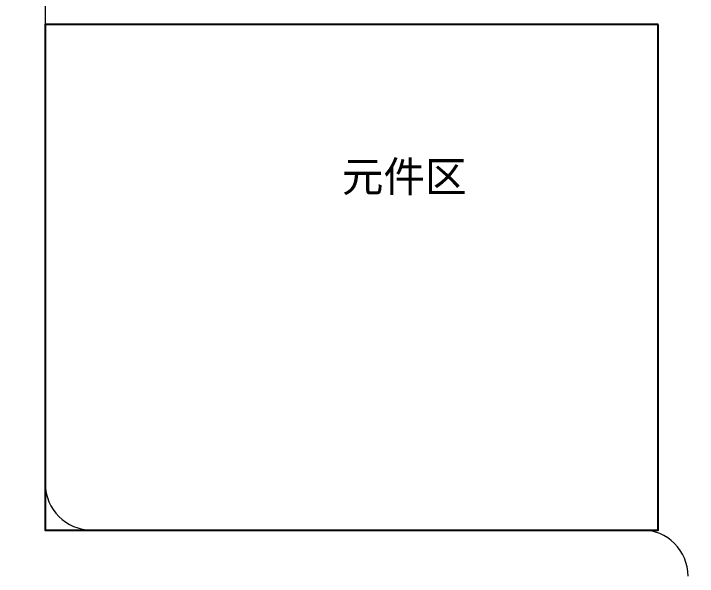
# Model space of a CAD drawing. Header units: millimetres. Extents: x 427 to 2444, y 137 to 817.
# Drawn here: x 1111.51 to 1126.28, y 278.83 to 290.98 of the extents above; entities that cross this region are included whole.
import ezdxf

# ---------------------------------------------------------------- set-up
doc = ezdxf.new("R2010")
doc.units = ezdxf.units.MM
doc.layers.add('FPC', color=190, linetype='Continuous')
doc.layers.add('LCD_FPC', color=22, linetype='Continuous')
doc.styles.get("Standard").update_dxf_attribs({"font": 'txt', "bigfont": 'gbcbig.shx'})
doc.styles.add('标注', font='romand.shx')
doc.dimstyles.new('ISO-25$0', dxfattribs={"dimtxt": 2, "dimasz": 2, "dimexe": 1, "dimexo": 0.3, "dimgap": 0.6, "dimtad": 0, "dimzin": 1, "dimdsep": 46, "dimtxsty": '标注', "dimcen": 0, "dimclrd": 3, "dimclre": 3, "dimclrt": 3, "dimadec": 0, "dimazin": 0, "dimtfac": 1, "dimtmove": 0, "dimatfit": 3, "dimfxl": 1, "dimtolj": 1, "dimarcsym": 0})

# ---------------------------------------------------------------- blocks, each defined once
blk = doc.blocks.new('*D218')
at = {"layer": 'Defpoints', "color": 0}
for p in [(1098.622, 299.449), (1099.346, 252.079), (1126.282, 252.079)]:
    blk.add_point(p, dxfattribs=at)
at = {"layer": 'LCD_FPC', "color": 3, "lineweight": -2}
for p, q in [((1098.922, 299.449), (1100.346, 299.449)), ((1099.346, 297.449), (1099.346, 284.056)), ((1099.346, 254.079), (1099.346, 267.473)), ((1125.982, 252.079), (1098.346, 252.079))]:
    blk.add_line(p, q, dxfattribs=at)
at = {"layer": 'LCD_FPC', "color": 3}
for points in [[(1099.013, 297.449), (1099.679, 297.449), (1099.346, 299.449)], [(1099.013, 254.079), (1099.679, 254.079), (1099.346, 252.079)]]:
    blk.add_solid(points, dxfattribs=at)
at = {"layer": 'LCD_FPC', "color": 3, "insert": (1099.346, 275.764), "char_height": 2, "attachment_point": 5, "rotation": 90, "style": '标注'}
blk.add_mtext('\\A1;47.37±0.5', dxfattribs=at)

msp = doc.modelspace()

# ---------------------------------------------------------------- linework, layer by layer
at = {"layer": 'FPC', "color": 42, "lineweight": 5}
for p, q in [((1112.19273, 295.2131), (1112.19273, 283.77937)), ((1113.19273, 279.82797), (1125.08248, 279.82797))]:
    msp.add_line(p, q, dxfattribs=at)
for centre, start, end in [((1113.19273, 280.82797), 180, 270), ((1125.08248, 278.82797), 0, 90)]:
    msp.add_arc(centre, 1, start, end, dxfattribs=at)
at = {"layer": 'LCD_FPC'}
msp.add_lwpolyline([(1125.43311, 290.74693), (1112.19273, 290.74693), (1112.19273, 279.82797), (1125.43311, 279.82797)], close=True, dxfattribs=at)

# ---------------------------------------------------------------- texts
at = {"insert": (1118.60079, 287.79087), "char_height": 0.658801, "width": 3.4129655, "attachment_point": 1}
msp.add_mtext('{\\fNSimSun|b0|i0|c134|p49;元件区}', dxfattribs=at)

# ---------------------------------------------------------------- dimensions: what is measured, and where the dimension line sits
at = {"layer": 'LCD_FPC'}
dim = msp.add_linear_dim(base=(1099.34594, 252.07937), p1=(1098.62178, 299.44937), p2=(1126.28248, 252.07937), angle=90, dimstyle='ISO-25$0', override={"dimgap": 0.625, "dimtol": 1, "dimlim": 0, "dimtp": 0.5, "dimtm": 0.5, "dimfxl": 0.8}, dxfattribs=at)
dim.commit()
dim.dimension.update_dxf_attribs({"geometry": '*D218', "text_midpoint": (1099.34594, 275.76437)})

doc.saveas('drawing.dxf')
